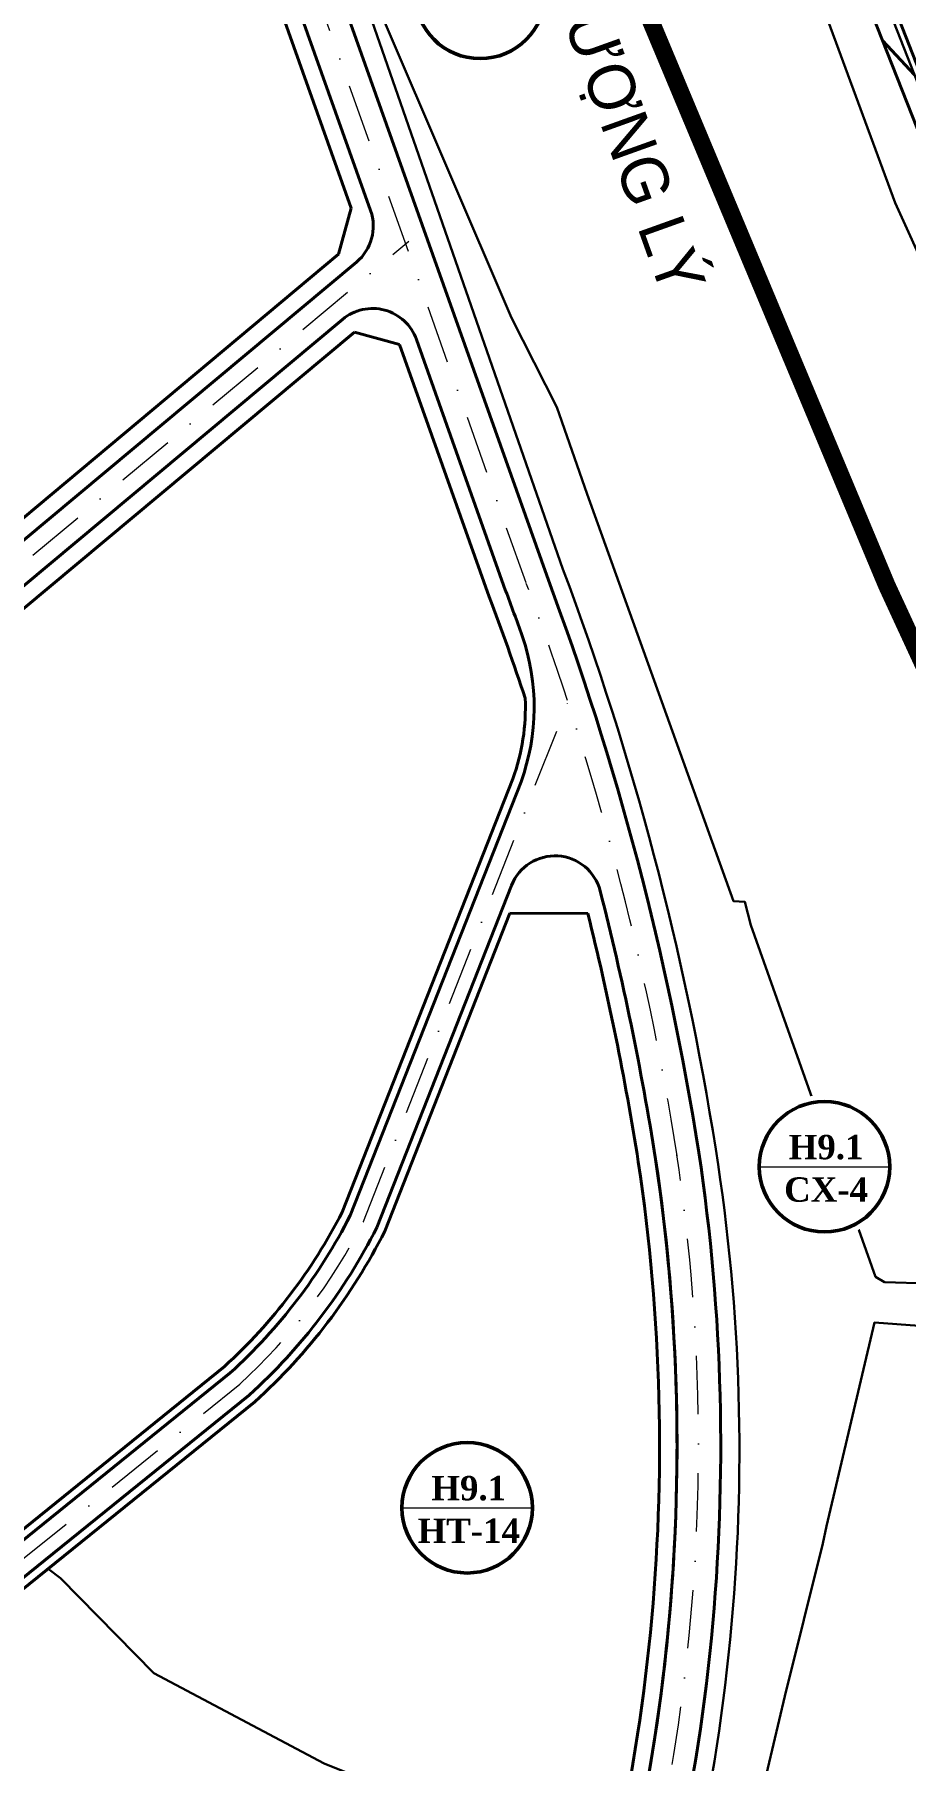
# Model space of a CAD drawing. Header units: millimetres. Extents: x 583747 to 595948, y 2304962 to 2309584.
# Drawn here: x 591889 to 592038.3, y 2307348 to 2307643.9 of the extents above; entities that cross this region are included whole.
import ezdxf

# ---------------------------------------------------------------- set-up
doc = ezdxf.new("R2010")
doc.units = ezdxf.units.MM
doc.set_wipeout_variables(frame=1)
for name, pattern in [('DASHDOT', [1, 0.5, -0.25, 0, -0.25]), ('DASHED', [4.5, 3, -1.5]), ('PHANTOM2', [1.25, 0.625, -0.125, 0.125, -0.125, 0.125, -0.125]), ('RANHGIOI', [10, 6, -1.7, 0.6, -1.7]), ('RGXA', [10.3, 6, -2, 0.3, -2])]:
    doc.linetypes.add(name, pattern=pattern)
for name, color, linetype, lineweight in [('00_bo_sdd', 7, 'Continuous', 30), ('00_o pho', 2, 'RANHGIOI', 13), ('00_tim_duong', 1, 'DASHDOT', 13), ('DUONG', 5, 'Continuous', 80), ('HE', 7, 'Continuous', 40), ('P_text', 7, 'Continuous', 13), ('Rgphuong', 5, 'RGXA', 13), ('TREE1', 93, 'Continuous', 13), ('vong tron', 7, 'Continuous', 13)]:
    doc.layers.add(name, color=color, linetype=linetype, lineweight=lineweight)
doc.styles.add('pp1-vnblackH', font='VHBLACK.TTF')
doc.styles.add('TXT', font='vntime.TTF', dxfattribs={"height": 1})

# ---------------------------------------------------------------- blocks, each defined once
blk = doc.blocks.new('dfsdf')
at = {"layer": '00_bo_sdd'}
blk.add_lwpolyline([(12478.55, 13238.14), (12632.06, 12797.25, -0.050631), (12658.27, 12697.79, -0.127789), (12642.01, 12531.73, -0.078072), (12590.67, 12439.45, -0.029988), (12502.96, 12340.13), (12503.12, 12332.97), (12540.5, 12298.11)], format="xyb", dxfattribs=at)
at = {"layer": '00_tim_duong', "ltscale": 20}
blk.add_lwpolyline([(12488.62, 12335.27, 0.028977), (12585.39, 12443.64, 0.081798), (12635.66, 12534.01, 0.124028), (12651.6, 12696.79)], format="xyb", dxfattribs=at)
blk = doc.blocks.new('www')
at = {"layer": '00_bo_sdd'}
for p, q in [((18579.386, 15138.264), (18830.885, 14493.223)), ((18629.242, 14563.675), (18658.51, 14637.962)), ((18532.535, 14475.45), (18609.066, 14537.21))]:
    blk.add_line(p, q, dxfattribs=at)
for points in [[(18583.431, 15119.633), (18576.551, 15137.278), (18548.678, 15127.297), (18553.354, 15113.495), (18583.225, 15031.307), (18613.069, 14954.656), (18678.617, 14776.361), (18722.631, 14671.12), (18747.758, 14616.742), (18776.816, 14565.015), (18783.767, 14583.87), (18789.264, 14593.635), (18756.905, 14675.707)], [(18756.905, 14675.707), (18749.281, 14686.65), (18735.972, 14710.534), (18724.075, 14736.723), (18709.198, 14777.039), (18696.212, 14814.797), (18668.042, 14892.16), (18656.91, 14918.633), (18644.166, 14953.304), (18636.28, 14972.776), (18623.327, 15010.387), (18609.977, 15046.801), (18599.685, 15074.975), (18583.431, 15119.633)], [(18685.797, 14436.204), (18692.712, 14432.655), (18696.305, 14433.512), (18699.348, 14455.956), (18705.157, 14480.632), (18711.647, 14506.818), (18712.299, 14509.784), (18720.524, 14544.726), (18737.412, 14543.463), (18737.243, 14551.187), (18722.257, 14551.619), (18720.723, 14552.575), (18699.341, 14612.881), (18698.3, 14616.858), (18696.324, 14616.986), (18671.27, 14686.745), (18666.07, 14701.659), (18658.257, 14716.998), (18625.372, 14793.784)]]:
    blk.add_lwpolyline(points, dxfattribs=at)
for points in [[(18680.026, 14572.279, 0.021937), (18671.366, 14614.88), (18658.024, 14614.903), (18636.547, 14560.393, -0.0919871), (18614.273, 14531.133), (18578.82, 14502.521), (18580.971, 14500.898), (18596.944, 14484.592), (18626.16, 14469.095), (18634.269, 14465.847), (18648.864, 14461.298), (18646.841, 14453.681), (18648.957, 14452.879), (18672.786, 14442.83), (18673.479, 14442.475, 0.1000539)], [(18648.864, 14461.298), (18634.269, 14465.847), (18626.16, 14469.095), (18596.944, 14484.592), (18580.971, 14500.898), (18578.82, 14502.521), (18539.924, 14471.133), (18539.405, 14462.704, 0.0325717), (18560.303, 14448.362), (18649.008, 14395.628), (18659.052, 14398.966, 0.0102646), (18664.401, 14412.827, 0.0236465), (18673.479, 14442.475), (18672.786, 14442.83), (18648.957, 14452.879), (18646.841, 14453.681)]]:
    blk.add_lwpolyline(points, format="xyb", close=True, dxfattribs=at)
for centre, radius, start, end in [((18190.438, 14494.929), 495.66, 18.4463, 20.5824), ((18624.665, 14650.23), 36, 340.0755, 2.44283)]:
    blk.add_arc(centre, radius, start, end, dxfattribs=at)
at = {"layer": '00_o pho', "color": 2, "linetype": 'PHANTOM2', "ltscale": 10, "const_width": 2.2}
for points in [[(18583.225, 15031.307), (18613.069, 14954.656), (18678.617, 14776.361), (18722.631, 14671.12), (18747.758, 14616.742), (18776.816, 14565.015), (18783.767, 14583.87), (18789.264, 14593.635), (18795.004, 14603.829), (18814.879, 14625.616), (18868.002, 14671.656), (18918.678, 14715.488), (18977.129, 14755.461), (19020.936, 14785.93), (19101.031, 14837.42), (19100.802, 14837.709), (19128.382, 14853.927), (19166.135, 14874.158), (19269.184, 14923.485), (19313.316, 14945.042), (19377.334, 14983.012), (19423.435, 15016.979)], [(18549.734, 14152.098), (18580.705, 14177.318), (18650.152, 14275.876), (18718.24, 14381.402), (18738.062, 14425.544), (18763.222, 14517.6), (18776.816, 14565.015), (18747.758, 14616.742), (18722.631, 14671.12), (18678.617, 14776.361), (18613.069, 14954.656), (18583.225, 15031.307), (18553.354, 15113.495)]]:
    blk.add_lwpolyline(points, dxfattribs=at)
at = {"layer": '00_tim_duong', "ltscale": 20}
blk.add_lwpolyline([(18660.789, 14671.529), (18581.877, 14893.606)], dxfattribs=at)
blk.add_lwpolyline([(18660.789, 14671.529), (18581.877, 14893.606)], dxfattribs=at)
for points in [[(18424.525, 14589.023), (18497.24, 14620.788, 0.0710908), (18545.369, 14650.548), (18640.671, 14730.129)], [(18686.7, 14573.293, 0.0506508), (18660.812, 14671.466)], [(18686.7, 14573.293, 0.0506508), (18660.812, 14671.466)], [(18527.233, 14466.031), (18611.671, 14534.172, 0.0912154), (18632.894, 14562.032), (18667.972, 14651.065)]]:
    blk.add_lwpolyline(points, format="xyb", dxfattribs=at)
at = {"layer": 'DUONG', "lineweight": 40}
for p, q in [((18580.318, 15138.627), (18831.806, 14493.613)), ((18580.318, 15138.627), (18831.806, 14493.613)), ((18580.318, 15138.627), (18831.805, 14493.616)), ((18664.322, 14672.784), (18585.41, 14894.862)), ((18664.322, 14672.784), (18585.41, 14894.862)), ((18634.122, 14735.375), (18578.345, 14892.346)), ((18543.446, 14652.851), (18631.712, 14726.556)), ((18658.293, 14619.679), (18635.177, 14561.007)), ((18658.293, 14619.679), (18635.177, 14561.007)), ((18613.297, 14532.273), (18538.593, 14471.985)), ((18613.297, 14532.273), (18538.593, 14471.985))]:
    blk.add_line(p, q, dxfattribs=at)
for points in [[(18657.278, 14670.21), (18641.976, 14713.272, 0.5222384), (18629.31, 14716.734), (18547.292, 14648.245, -0.0710908), (18498.441, 14618.039), (18439.637, 14592.351, 0.4945682), (18436.61, 14580), (18521.373, 14474.802, 0.414438), (18532.627, 14473.596), (18610.043, 14536.071, 0.0907084), (18630.611, 14563.058), (18659.913, 14637.431, 0.1719261), (18660.108, 14662.479)], [(18660.108, 14662.479, 0.004128), (18657.278, 14670.21)], [(18660.108, 14662.479, 0.004128), (18657.278, 14670.21)]]:
    blk.add_lwpolyline(points, format="xyb", dxfattribs=at)
for centre, radius, start, end in [((18626.584, 14732.696), 8, 309.86315, 19.56198), ((18190.438, 14494.929), 506.16, 8.97335, 20.57176), ((18190.438, 14494.929), 506.16, 8.97335, 20.57176), ((18665.736, 14616.747), 8, 14.37529, 158.49622), ((18665.736, 14616.747), 8, 14.37529, 158.49622), ((18190.438, 14494.929), 498.66, 8.97657, 14.37529), ((18190.438, 14494.929), 498.66, 8.97657, 14.37529), ((18355.664, 14523.573), 330.999, 337.67447, 8.54161), ((18355.664, 14523.573), 330.999, 340.2658, 8.54161), ((18355.664, 14523.573), 338.499, 340.2658, 8.54644), ((18355.664, 14523.573), 338.499, 340.2658, 8.54644), ((18546.56, 14605.787), 99.289, 312.23383, 333.19202), ((18546.56, 14605.787), 99.289, 312.23383, 333.19202)]:
    blk.add_arc(centre, radius, start, end, dxfattribs=at)
at = {"layer": 'HE'}
for p, q in [((18576.551, 15137.278), (18721.877, 14764.547)), ((18721.877, 14764.547), (18818.41, 14519.713)), ((18628.623, 14727.885), (18630.787, 14735.801)), ((18541.523, 14655.153), (18628.623, 14727.885)), ((18549.214, 14645.943), (18631.372, 14714.547)), ((18639.089, 14712.438), (18631.372, 14714.547)), ((18639.089, 14712.438), (18654.46, 14669.181)), ((18658.51, 14637.962), (18629.242, 14563.675)), ((18658.024, 14614.903), (18671.366, 14614.88)), ((18609.066, 14537.21), (18532.535, 14475.45))]:
    blk.add_line(p, q, dxfattribs=at)
for points in [[(18630.787, 14735.801), (18580.706, 14876.741), (18574.912, 14878.619), (18505.745, 14831.039, 0.0295065), (18496.998, 14824.23), (18466.803, 14797.717, 0.0480465), (18454.461, 14784.582), (18433.356, 14757.288, -0.1271287), (18411.212, 14740.113), (18388.743, 14730.433), (18385.731, 14723.711), (18426.336, 14601.795)], [(18539.924, 14471.133), (18614.273, 14531.133, 0.0919871), (18636.547, 14560.393), (18658.024, 14614.903)], [(18659.052, 14398.966, 0.0102646), (18664.401, 14412.827, 0.1239937), (18680.026, 14572.279, 0.021937), (18671.366, 14614.88)]]:
    blk.add_lwpolyline(points, format="xyb", dxfattribs=at)
blk.add_lwpolyline([(18721.877, 14764.547), (18727.399, 14758.644)], dxfattribs=at)
for centre, radius, start, end in [((18190.438, 14494.929), 495.66, 18.4463, 20.5824), ((18624.665, 14650.23), 36, 340.0755, 2.44283), ((18546.56, 14605.787), 92.789, 312.34853, 333.00925)]:
    blk.add_arc(centre, radius, start, end, dxfattribs=at)
at = {"layer": 'Rgphuong', "color": 6, "linetype": 'DASHED', "ltscale": 2, "const_width": 3, "flags": 128}
blk.add_lwpolyline([(18407.268, 16230.387), (18383.274, 16046.789), (18370.03, 15848.33), (18370.03, 15848.33), (18370.03, 15848.33), (18375.115, 15663.807), (18382.327, 15610.786), (18396.156, 15567.558), (18434.835, 15463.098), (18467.604, 15370.193), (18497.884, 15278.187), (18521.978, 15206.118), (18553.354, 15113.495), (18583.225, 15031.307), (18613.069, 14954.656), (18678.617, 14776.361), (18722.631, 14671.12), (18747.758, 14616.742), (18776.816, 14565.015)], dxfattribs=at)
blk.add_lwpolyline([(18407.268, 16230.387), (18383.274, 16046.789), (18370.03, 15848.33), (18370.03, 15848.33), (18370.03, 15848.33), (18375.115, 15663.807), (18382.327, 15610.786), (18396.156, 15567.558), (18434.835, 15463.098), (18467.604, 15370.193), (18497.884, 15278.187), (18521.978, 15206.118), (18553.354, 15113.495), (18583.225, 15031.307), (18613.069, 14954.656), (18678.617, 14776.361), (18722.631, 14671.12), (18747.758, 14616.742), (18776.816, 14565.015)], dxfattribs=at)
blk.add_lwpolyline([(18407.268, 16230.387), (18383.274, 16046.789), (18370.03, 15848.33), (18370.03, 15848.33), (18370.03, 15848.33), (18375.115, 15663.807), (18382.327, 15610.786), (18396.156, 15567.558), (18434.835, 15463.098), (18467.604, 15370.193), (18497.884, 15278.187), (18521.978, 15206.118), (18553.354, 15113.495), (18583.225, 15031.307), (18613.069, 14954.656), (18678.617, 14776.361), (18722.631, 14671.12), (18747.758, 14616.742), (18776.816, 14565.015)], dxfattribs=at)
at = {"layer": 'HE', "lineweight": 40}
blk.add_blockref('dfsdf', (6035.032, 1876.669), dxfattribs=at)
at = {"linetype": 'Continuous', "lineweight": 9}
for points in [[(18654.626, 14784.831), (18657.547, 14784.044), (18661.136, 14781.799), (18664.007, 14777.977), (18665.001, 14774.987), (18665.23, 14772.626), (18664.807, 14769.427), (18663.34, 14766.067), (18661.315, 14763.616), (18658.429, 14761.607), (18655.9, 14760.669), (18652.903, 14760.299), (18652.903, 14760.299), (18649.737, 14760.713), (18647.878, 14761.37), (18645.927, 14762.464), (18644.129, 14763.968), (18642.624, 14765.823), (18641.695, 14767.498), (18641.695, 14767.498), (18640.759, 14770.519), (18640.577, 14772.626), (18640.832, 14775.117), (18641.47, 14777.232), (18643.568, 14780.675), (18644.955, 14782.047), (18648.34, 14784.076), (18650.678, 14784.749), (18652.903, 14784.952)], [(18713.681, 14583.644), (18716.602, 14582.857), (18720.19, 14580.613), (18723.061, 14576.791), (18724.056, 14573.801), (18724.284, 14571.439), (18723.862, 14568.24), (18722.395, 14564.881), (18720.37, 14562.429), (18717.483, 14560.42), (18714.954, 14559.482), (18711.958, 14559.113), (18711.958, 14559.113), (18708.791, 14559.526), (18706.932, 14560.184), (18704.981, 14561.277), (18703.183, 14562.782), (18701.678, 14564.637), (18700.749, 14566.311), (18700.749, 14566.311), (18699.813, 14569.332), (18699.631, 14571.439), (18699.886, 14573.93), (18700.525, 14576.045), (18702.622, 14579.488), (18704.009, 14580.86), (18707.394, 14582.889), (18709.732, 14583.563), (18711.958, 14583.765)], [(18652.406, 14525.17), (18655.327, 14524.383), (18658.916, 14522.138), (18661.787, 14518.317), (18662.781, 14515.326), (18663.01, 14512.965), (18662.587, 14509.766), (18661.12, 14506.407), (18659.095, 14503.955), (18656.208, 14501.946), (18653.68, 14501.008), (18650.683, 14500.638), (18650.683, 14500.638), (18647.517, 14501.052), (18645.658, 14501.709), (18643.707, 14502.803), (18641.909, 14504.308), (18640.404, 14506.163), (18639.474, 14507.837), (18639.474, 14507.837), (18638.538, 14510.858), (18638.357, 14512.965), (18638.611, 14515.456), (18639.25, 14517.571), (18641.348, 14521.014), (18642.735, 14522.386), (18646.119, 14524.415), (18648.458, 14525.088), (18650.683, 14525.291)]]:
    blk.add_wipeout(points, dxfattribs=at).dxf.layer = 'vong tron'
at = {"layer": 'vong tron'}
for p, q in [((18700.774, 14571.436), (18723.069, 14571.436)), ((18639.499, 14512.958), (18661.795, 14512.958))]:
    blk.add_line(p, q, dxfattribs=at)
at = {"layer": 'vong tron', "lineweight": 50}
for centre in [(18652.903, 14772.622), (18711.958, 14571.436), (18650.683, 14512.962)]:
    blk.add_circle(centre, 11.184, dxfattribs=at)
at = {"layer": 'P_text', "style": 'pp1-vnblackH'}
blk.add_text('s«ng th\xadîng lý', height=8, rotation=289.70913, dxfattribs=at).set_placement((18650.786, 14813.623, 3))
at = {"layer": 'vong tron', "char_height": 4.18038, "attachment_point": 5, "style": 'TXT'}
for s, insert in [('{\\f.VnTimeH|b1|i0|c0|p34;H9.1}', (18712.223, 14574.769)), ('{\\f.VnTimeH|b1|i0|c0|p34;cx-4}', (18712.223, 14567.5)), ('{\\f.VnTimeH|b1|i0|c0|p34;H9.1}', (18650.949, 14516.291)), ('{\\f.VnTimeH|b1|i0|c0|p34;ht-14}', (18650.949, 14509.022))]:
    blk.add_mtext(s, dxfattribs=dict(at, insert=insert))

msp = doc.modelspace()

# ---------------------------------------------------------------- block references
at = {"layer": 'TREE1'}
msp.add_blockref('www', (573312.5, 2292878.35), dxfattribs=at)

doc.saveas('drawing.dxf')
